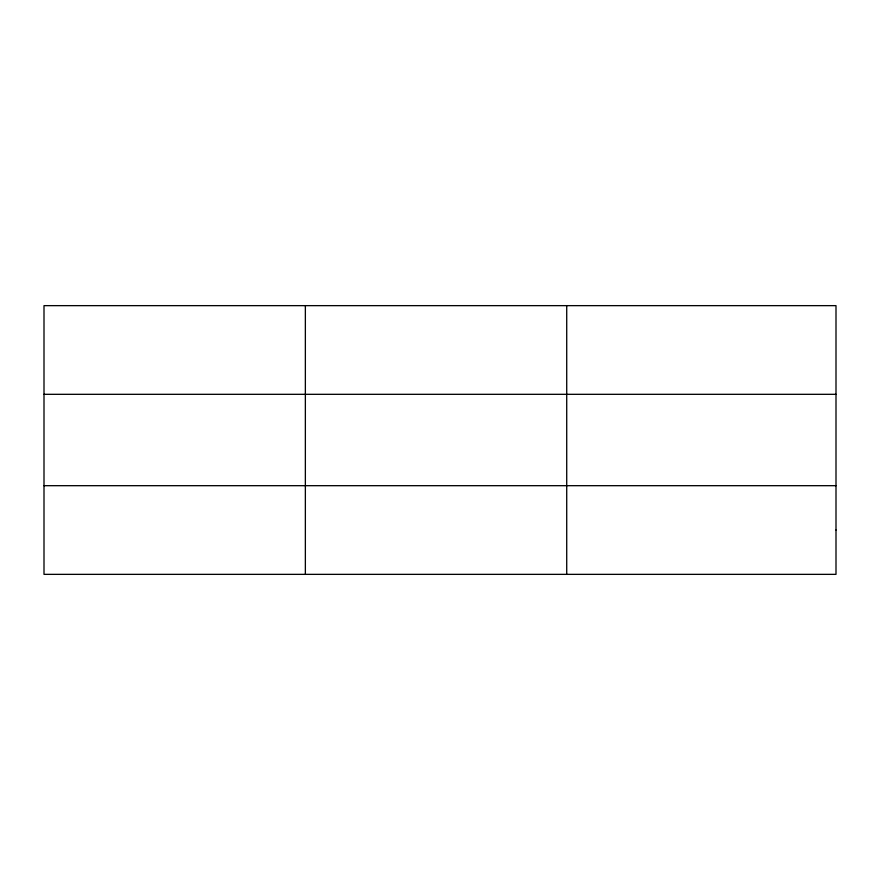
<?xml version="1.0" encoding="UTF-8"?>
<svg xmlns="http://www.w3.org/2000/svg" width="880" height="880" viewBox="0 0 880 880"><rect width="100%" height="100%" fill="white"/><g stroke="black" fill="none" stroke-linecap="round" stroke-linejoin="round"><path stroke-width="1.32" d="M305.36 574.354L305.36 305.646M566.72 574.354L566.72 305.646M44 394.317L836 394.317M44 485.683L836 485.683M836 530.013L836 574.354L44 574.354L44 305.646L836 305.646L836 530.013"/></g></svg>
